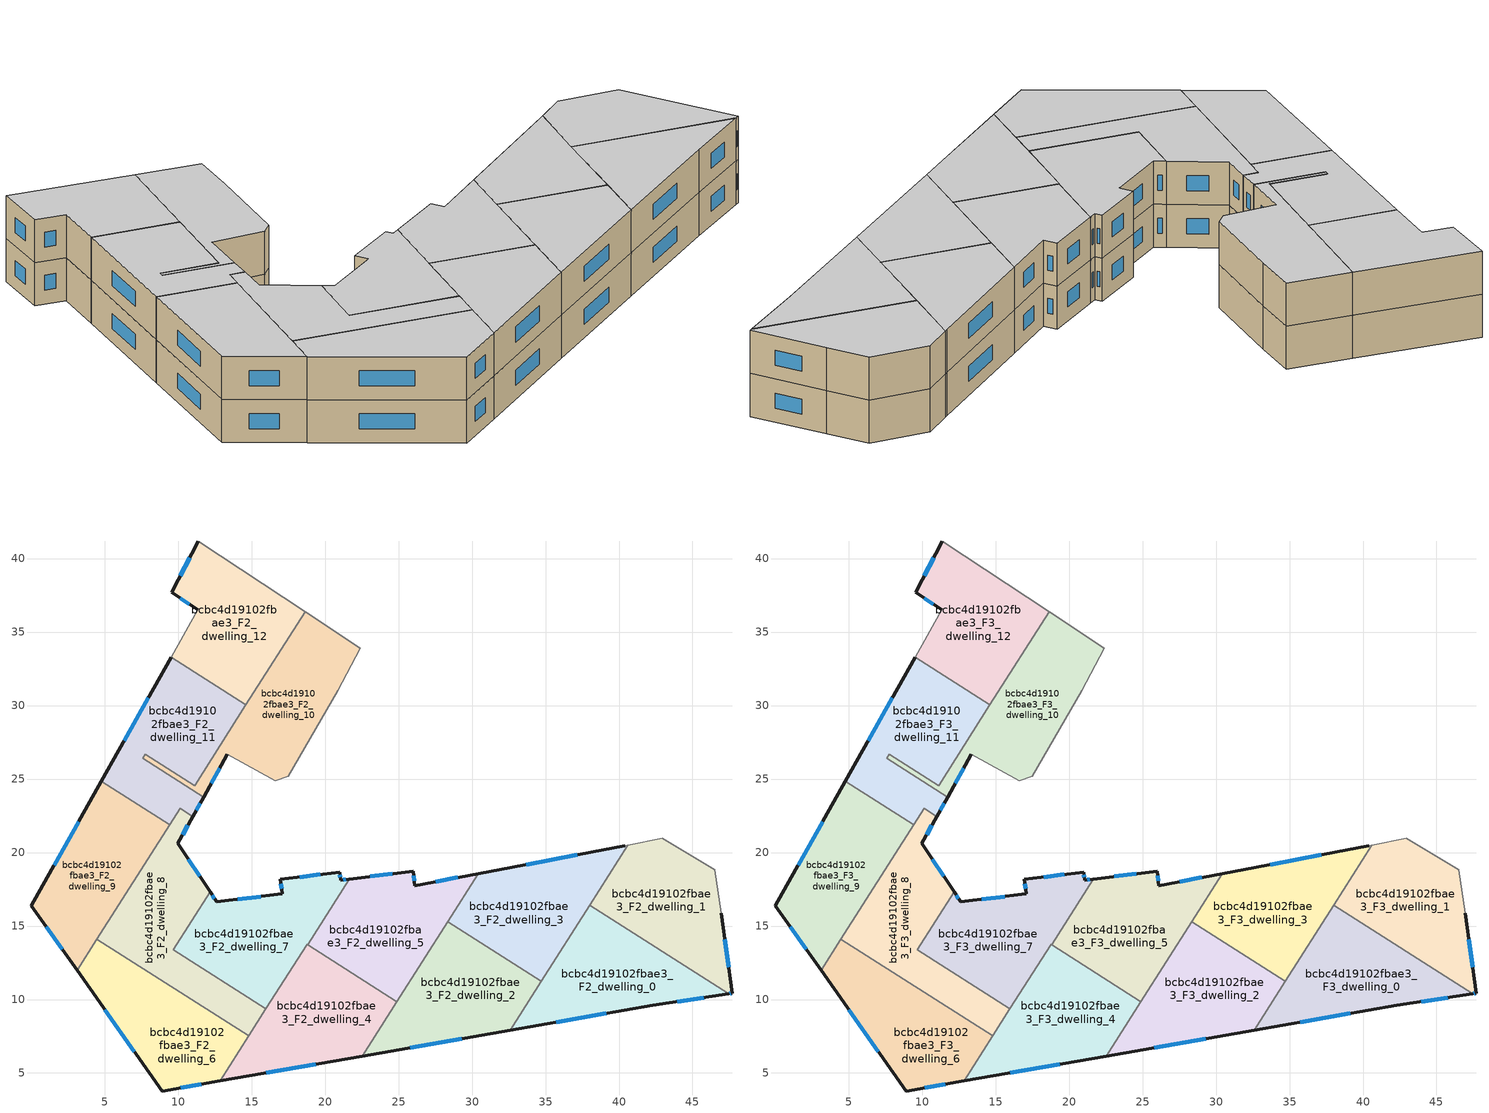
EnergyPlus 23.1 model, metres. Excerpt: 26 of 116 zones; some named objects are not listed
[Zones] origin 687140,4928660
bcbc4d19102fbae3_F2_dwelling_0
 floor to bcbc4d19102fbae3_F1_dwelling_0 (EU_floor_Construction): 47.45,10.39 42.3,9.61 32.59,7.91 38,16.41 z6
 wall outside (EU_wall_Construction): 32.59,7.91 42.3,9.61 47.45,10.39 z6:9
 wall to bcbc4d19102fbae3_F2_dwelling_1 (EU_wall_Construction): 47.45,10.39 38,16.41 z6:9
 wall to bcbc4d19102fbae3_F2_dwelling_3 (EU_wall_Construction): 38,16.41 34.72,11.26 z6:9
 wall to bcbc4d19102fbae3_F2_dwelling_2 (EU_wall_Construction): 34.72,11.26 32.59,7.91 z6:9
 window (EU_Window_Construction): 43.98,9.86 45.78,10.13 / 35.75,8.46 39.14,9.05 z6.98:8.02
bcbc4d19102fbae3_F2_dwelling_1
 floor to bcbc4d19102fbae3_F1_dwelling_1 (EU_floor_Construction): 46.51,18.82 46.95,15.85 47.69,10.42 47.45,10.39 38,16.41 40.6,20.5 42.95,20.98 z6
 wall outside (EU_wall_Construction): 47.45,10.39 47.69,10.42 46.95,15.85 z6:9
 wall adiabatic (EU_wall_Construction): 46.95,15.85 46.51,18.82 42.95,20.98 40.6,20.5 z6:9
 wall to bcbc4d19102fbae3_F2_dwelling_3 (EU_wall_Construction): 40.6,20.5 38,16.41 z6:9
 window (EU_Window_Construction): 47.45,12.19 47.19,14.09 / 47.53,10.4 47.61,10.41 z6.98:8.02
bcbc4d19102fbae3_F2_dwelling_10
 floor to bcbc4d19102fbae3_F1_dwelling_10 (EU_floor_Construction): 22.4,33.89 20.85,31.01 17.48,25.2 16.6,24.88 13.36,26.7 11.73,23.77 7.6,26.4 7.77,26.67 11.12,24.54 18.65,36.38 z6
 wall outside (EU_wall_Construction): 11.73,23.77 13.36,26.7 z6:9
 wall adiabatic (EU_wall_Construction): 13.36,26.7 16.6,24.88 17.48,25.2 20.85,31.01 22.4,33.89 18.65,36.38 z6:9
 wall to bcbc4d19102fbae3_F2_dwelling_11 (EU_wall_Construction): 14.62,30.04 11.12,24.54 7.77,26.67 7.6,26.4 11.73,23.77 z6:9
 wall to bcbc4d19102fbae3_F2_dwelling_12 (EU_wall_Construction): 18.65,36.38 14.62,30.04 z6:9
 window (EU_Window_Construction): 12.26,24.72 12.83,25.74 z6.98:8.02
bcbc4d19102fbae3_F2_dwelling_11
 floor to bcbc4d19102fbae3_F1_dwelling_11 (EU_floor_Construction): 14.62,30.04 11.12,24.54 7.77,26.67 7.6,26.4 11.73,23.77 11,22.45 10.14,23 9.43,21.89 4.79,24.85 9.53,33.28 z6
 wall outside (EU_wall_Construction): 11,22.45 11.73,23.77 / 9.53,33.28 4.79,24.85 z6:9
 wall to bcbc4d19102fbae3_F2_dwelling_8 (EU_wall_Construction): 9.43,21.89 10.14,23 11,22.45 z6:9
 wall to bcbc4d19102fbae3_F2_dwelling_9 (EU_wall_Construction): 4.79,24.85 9.43,21.89 z6:9
 wall to bcbc4d19102fbae3_F2_dwelling_12 (EU_wall_Construction): 14.62,30.04 9.53,33.28 z6:9
 window (EU_Window_Construction): 11.24,22.88 11.49,23.34 / 7.99,30.54 6.33,27.59 z6.98:8.02
bcbc4d19102fbae3_F2_dwelling_12
 floor to bcbc4d19102fbae3_F1_dwelling_12 (EU_floor_Construction): 18.65,36.38 14.62,30.04 9.53,33.28 11.34,36.5 9.56,37.7 11.37,41.19 z6
 wall outside (EU_wall_Construction): 11.37,41.19 9.56,37.7 11.34,36.5 z6:9
 wall adiabatic (EU_wall_Construction): 11.34,36.5 9.53,33.28 / 18.65,36.38 11.37,41.19 z6:9
 window (EU_Window_Construction): 10.14,37.31 10.77,36.89 / 10.79,40.06 10.15,38.83 z6.98:8.02
bcbc4d19102fbae3_F2_dwelling_2
 floor to bcbc4d19102fbae3_F1_dwelling_2 (EU_floor_Construction): 34.72,11.26 32.59,7.91 22.53,6.15 28.36,15.31 z6
 wall outside (EU_wall_Construction): 22.53,6.15 32.59,7.91 z6:9
 wall to bcbc4d19102fbae3_F2_dwelling_3 (EU_wall_Construction): 34.72,11.26 28.36,15.31 z6:9
 wall to bcbc4d19102fbae3_F2_dwelling_5 (EU_wall_Construction): 28.36,15.31 24.89,9.86 z6:9
 wall to bcbc4d19102fbae3_F2_dwelling_4 (EU_wall_Construction): 24.89,9.86 22.53,6.15 z6:9
 window (EU_Window_Construction): 25.8,6.72 29.32,7.34 z6.98:8.02
bcbc4d19102fbae3_F2_dwelling_3
 floor to bcbc4d19102fbae3_F1_dwelling_3 (EU_floor_Construction): 40.6,20.5 34.72,11.26 28.36,15.31 30.44,18.57 40.39,20.45 z6
 wall outside (EU_wall_Construction): 40.39,20.45 30.44,18.57 z6:9
 wall adiabatic (EU_wall_Construction): 40.6,20.5 40.39,20.45 z6:9
 wall to bcbc4d19102fbae3_F2_dwelling_5 (EU_wall_Construction): 30.44,18.57 28.36,15.31 z6:9
 window (EU_Window_Construction): 37.16,19.84 33.67,19.18 z6.98:8.02
bcbc4d19102fbae3_F2_dwelling_4
 floor to bcbc4d19102fbae3_F1_dwelling_4 (EU_floor_Construction): 24.89,9.86 22.53,6.15 12.86,4.46 18.78,13.75 z6
 wall outside (EU_wall_Construction): 12.86,4.46 22.53,6.15 z6:9
 wall to bcbc4d19102fbae3_F2_dwelling_7 (EU_wall_Construction): 18.82,13.73 18.78,13.75 15.98,9.36 z6:9
 wall to bcbc4d19102fbae3_F2_dwelling_5 (EU_wall_Construction): 24.89,9.86 18.82,13.73 z6:9
 wall to bcbc4d19102fbae3_F2_dwelling_6 (EU_wall_Construction): 14.81,7.53 12.86,4.46 z6:9
 wall to bcbc4d19102fbae3_F2_dwelling_8 (EU_wall_Construction): 15.98,9.36 14.81,7.53 z6:9
 window (EU_Window_Construction): 16,5.01 19.39,5.6 z6.98:8.02
bcbc4d19102fbae3_F2_dwelling_5
 floor to bcbc4d19102fbae3_F1_dwelling_5 (EU_floor_Construction): 30.44,18.57 24.89,9.86 18.82,13.73 21.66,18.2 25.99,18.72 26.11,17.75 z6
 wall outside (EU_wall_Construction): 30.44,18.57 26.11,17.75 25.99,18.72 21.66,18.2 z6:9
 wall to bcbc4d19102fbae3_F2_dwelling_7 (EU_wall_Construction): 21.66,18.2 18.82,13.73 z6:9
 window (EU_Window_Construction): 26.07,18.07 26.03,18.41 / 29.03,18.31 27.52,18.02 / 24.58,18.55 23.07,18.37 z6.98:8.02
bcbc4d19102fbae3_F2_dwelling_6
 floor to bcbc4d19102fbae3_F1_dwelling_6 (EU_floor_Construction): 14.81,7.53 12.86,4.46 8.91,3.78 3.13,11.99 4.48,14.11 z6
 wall outside (EU_wall_Construction): 3.13,11.99 8.91,3.78 12.86,4.46 z6:9
 wall to bcbc4d19102fbae3_F2_dwelling_8 (EU_wall_Construction): 14.81,7.53 4.48,14.11 z6:9
 wall to bcbc4d19102fbae3_F2_dwelling_9 (EU_wall_Construction): 4.48,14.11 3.13,11.99 z6:9
 window (EU_Window_Construction): 5.01,9.32 7.03,6.45 / 10.2,4 11.58,4.24 z6.98:8.02
bcbc4d19102fbae3_F2_dwelling_7
 floor to bcbc4d19102fbae3_F1_dwelling_7 (EU_floor_Construction): 21.66,18.2 18.82,13.73 18.78,13.75 15.98,9.36 9.67,13.38 12.17,17.33 12.62,16.64 17.05,17.18 17.08,17.18 17.08,17.22 16.96,18.17 20.99,18.67 21.06,18.12 21.6,18.19 z6
 wall outside (EU_wall_Construction): 21.66,18.2 21.6,18.19 21.06,18.12 20.99,18.67 16.96,18.17 17.08,17.22 17.08,17.18 17.05,17.18 12.62,16.64 12.17,17.33 z6:9
 wall to bcbc4d19102fbae3_F2_dwelling_8 (EU_wall_Construction): 12.17,17.33 9.67,13.38 15.98,9.36 z6:9
 window (EU_Window_Construction): 12.48,16.87 12.32,17.1 / 15.61,17.01 14.06,16.82 / 17,17.87 17.04,17.53 / 19.68,18.51 18.27,18.33 / 21.04,18.3 21.02,18.49 / 21.42,18.17 21.24,18.15 z6.98:8.02
bcbc4d19102fbae3_F2_dwelling_8
 floor to bcbc4d19102fbae3_F1_dwelling_8 (EU_floor_Construction): 11,22.45 9.98,20.63 12.17,17.33 9.67,13.38 15.98,9.36 14.81,7.53 4.48,14.11 10.14,23 z6
 wall outside (EU_wall_Construction): 12.17,17.33 9.98,20.63 11,22.45 z6:9
 wall to bcbc4d19102fbae3_F2_dwelling_9 (EU_wall_Construction): 9.43,21.89 4.48,14.11 z6:9
 window (EU_Window_Construction): 10.31,21.23 10.67,21.86 / 11.46,18.4 10.7,19.56 z6.98:8.02
bcbc4d19102fbae3_F2_dwelling_9
 floor to bcbc4d19102fbae3_F1_dwelling_9 (EU_floor_Construction): 9.43,21.89 3.13,11.99 0.02,16.39 4.79,24.85 z6
 wall outside (EU_wall_Construction): 4.79,24.85 0.02,16.39 3.13,11.99 z6:9
 window (EU_Window_Construction): 3.24,22.1 1.57,19.15 / 1.03,14.96 2.12,13.42 z6.98:8.02
bcbc4d19102fbae3_F3_dwelling_0
 floor to bcbc4d19102fbae3_F2_dwelling_0 (EU_floor_Construction): 47.45,10.39 42.3,9.61 32.59,7.91 38,16.41 z9
 wall outside (EU_wall_Construction): 32.59,7.91 42.3,9.61 47.45,10.39 z9:12
 wall to bcbc4d19102fbae3_F3_dwelling_1 (EU_wall_Construction): 47.45,10.39 38,16.41 z9:12
 wall to bcbc4d19102fbae3_F3_dwelling_3 (EU_wall_Construction): 38,16.41 34.72,11.26 z9:12
 wall to bcbc4d19102fbae3_F3_dwelling_2 (EU_wall_Construction): 34.72,11.26 32.59,7.91 z9:12
 window (EU_Window_Construction): 43.98,9.86 45.78,10.13 / 35.75,8.46 39.14,9.05 z9.98:11.02
 ceiling to bcbc4d19102fbae3_F4_dwelling_0 (EU_floor_Construction): 47.45,10.39 38,16.41 32.59,7.91 42.3,9.61 z12
bcbc4d19102fbae3_F3_dwelling_1
 floor to bcbc4d19102fbae3_F2_dwelling_1 (EU_floor_Construction): 46.51,18.82 46.95,15.85 47.69,10.42 47.45,10.39 38,16.41 40.6,20.5 42.95,20.98 z9
 wall outside (EU_wall_Construction): 47.45,10.39 47.69,10.42 46.95,15.85 z9:12
 wall adiabatic (EU_wall_Construction): 46.95,15.85 46.51,18.82 42.95,20.98 40.6,20.5 z9:12
 wall to bcbc4d19102fbae3_F3_dwelling_3 (EU_wall_Construction): 40.6,20.5 38,16.41 z9:12
 window (EU_Window_Construction): 47.45,12.19 47.19,14.09 / 47.53,10.4 47.61,10.41 z9.98:11.02
 ceiling to bcbc4d19102fbae3_F4_dwelling_1 (EU_floor_Construction): 47.69,10.42 46.95,15.85 46.51,18.82 42.95,20.98 40.6,20.5 38,16.41 47.45,10.39 z12
bcbc4d19102fbae3_F3_dwelling_10
 floor to bcbc4d19102fbae3_F2_dwelling_10 (EU_floor_Construction): 22.4,33.89 20.85,31.01 17.48,25.2 16.6,24.88 13.36,26.7 11.73,23.77 7.6,26.4 7.77,26.67 11.12,24.54 18.65,36.38 z9
 wall outside (EU_wall_Construction): 11.73,23.77 13.36,26.7 z9:12
 wall adiabatic (EU_wall_Construction): 13.36,26.7 16.6,24.88 17.48,25.2 20.85,31.01 22.4,33.89 18.65,36.38 z9:12
 wall to bcbc4d19102fbae3_F3_dwelling_11 (EU_wall_Construction): 14.62,30.04 11.12,24.54 7.77,26.67 7.6,26.4 11.73,23.77 z9:12
 wall to bcbc4d19102fbae3_F3_dwelling_12 (EU_wall_Construction): 18.65,36.38 14.62,30.04 z9:12
 window (EU_Window_Construction): 12.26,24.72 12.83,25.74 z9.98:11.02
 ceiling to bcbc4d19102fbae3_F4_dwelling_10 (EU_floor_Construction): 17.48,25.2 20.85,31.01 22.4,33.89 18.65,36.38 11.12,24.54 7.77,26.67 7.6,26.4 11.73,23.77 13.36,26.7 16.6,24.88 z12
bcbc4d19102fbae3_F3_dwelling_11
 floor to bcbc4d19102fbae3_F2_dwelling_11 (EU_floor_Construction): 14.62,30.04 11.12,24.54 7.77,26.67 7.6,26.4 11.73,23.77 11,22.45 10.14,23 9.43,21.89 4.79,24.85 9.53,33.28 z9
 wall outside (EU_wall_Construction): 11,22.45 11.73,23.77 / 9.53,33.28 4.79,24.85 z9:12
 wall to bcbc4d19102fbae3_F3_dwelling_8 (EU_wall_Construction): 9.43,21.89 10.14,23 11,22.45 z9:12
 wall to bcbc4d19102fbae3_F3_dwelling_9 (EU_wall_Construction): 4.79,24.85 9.43,21.89 z9:12
 wall to bcbc4d19102fbae3_F3_dwelling_12 (EU_wall_Construction): 14.62,30.04 9.53,33.28 z9:12
 window (EU_Window_Construction): 11.24,22.88 11.49,23.34 / 7.99,30.54 6.33,27.59 z9.98:11.02
 ceiling to bcbc4d19102fbae3_F4_dwelling_11 (EU_floor_Construction): 11.73,23.77 7.6,26.4 7.77,26.67 11.12,24.54 14.62,30.04 9.53,33.28 4.79,24.85 9.43,21.89 10.14,23 11,22.45 z12
bcbc4d19102fbae3_F3_dwelling_12
 floor to bcbc4d19102fbae3_F2_dwelling_12 (EU_floor_Construction): 18.65,36.38 14.62,30.04 9.53,33.28 11.34,36.5 9.56,37.7 11.37,41.19 z9
 wall outside (EU_wall_Construction): 11.37,41.19 9.56,37.7 11.34,36.5 z9:12
 wall adiabatic (EU_wall_Construction): 11.34,36.5 9.53,33.28 / 18.65,36.38 11.37,41.19 z9:12
 window (EU_Window_Construction): 10.14,37.31 10.77,36.89 / 10.79,40.06 10.15,38.83 z9.98:11.02
 ceiling to bcbc4d19102fbae3_F4_dwelling_12 (EU_floor_Construction): 14.62,30.04 18.65,36.38 11.37,41.19 9.56,37.7 11.34,36.5 9.53,33.28 z12
bcbc4d19102fbae3_F3_dwelling_2
 floor to bcbc4d19102fbae3_F2_dwelling_2 (EU_floor_Construction): 34.72,11.26 32.59,7.91 22.53,6.15 28.36,15.31 z9
 wall outside (EU_wall_Construction): 22.53,6.15 32.59,7.91 z9:12
 wall to bcbc4d19102fbae3_F3_dwelling_3 (EU_wall_Construction): 34.72,11.26 28.36,15.31 z9:12
 wall to bcbc4d19102fbae3_F3_dwelling_5 (EU_wall_Construction): 28.36,15.31 24.89,9.86 z9:12
 wall to bcbc4d19102fbae3_F3_dwelling_4 (EU_wall_Construction): 24.89,9.86 22.53,6.15 z9:12
 window (EU_Window_Construction): 25.8,6.72 29.32,7.34 z9.98:11.02
 ceiling to bcbc4d19102fbae3_F4_dwelling_2 (EU_floor_Construction): 32.59,7.91 34.72,11.26 28.36,15.31 22.53,6.15 z12
bcbc4d19102fbae3_F3_dwelling_3
 floor to bcbc4d19102fbae3_F2_dwelling_3 (EU_floor_Construction): 40.6,20.5 34.72,11.26 28.36,15.31 30.44,18.57 40.39,20.45 z9
 wall outside (EU_wall_Construction): 40.39,20.45 30.44,18.57 z9:12
 wall adiabatic (EU_wall_Construction): 40.6,20.5 40.39,20.45 z9:12
 wall to bcbc4d19102fbae3_F3_dwelling_5 (EU_wall_Construction): 30.44,18.57 28.36,15.31 z9:12
 window (EU_Window_Construction): 37.16,19.84 33.67,19.18 z9.98:11.02
 ceiling to bcbc4d19102fbae3_F4_dwelling_3 (EU_floor_Construction): 34.72,11.26 40.6,20.5 40.39,20.45 30.44,18.57 28.36,15.31 z12
bcbc4d19102fbae3_F3_dwelling_4
 floor to bcbc4d19102fbae3_F2_dwelling_4 (EU_floor_Construction): 24.89,9.86 22.53,6.15 12.86,4.46 18.78,13.75 z9
 wall outside (EU_wall_Construction): 12.86,4.46 22.53,6.15 z9:12
 wall to bcbc4d19102fbae3_F3_dwelling_7 (EU_wall_Construction): 18.82,13.73 18.78,13.75 15.98,9.36 z9:12
 wall to bcbc4d19102fbae3_F3_dwelling_5 (EU_wall_Construction): 24.89,9.86 18.82,13.73 z9:12
 wall to bcbc4d19102fbae3_F3_dwelling_6 (EU_wall_Construction): 14.81,7.53 12.86,4.46 z9:12
 wall to bcbc4d19102fbae3_F3_dwelling_8 (EU_wall_Construction): 15.98,9.36 14.81,7.53 z9:12
 window (EU_Window_Construction): 16,5.01 19.39,5.6 z9.98:11.02
 ceiling to bcbc4d19102fbae3_F4_dwelling_4 (EU_floor_Construction): 22.53,6.15 24.89,9.86 18.78,13.75 12.86,4.46 z12
bcbc4d19102fbae3_F3_dwelling_5
 floor to bcbc4d19102fbae3_F2_dwelling_5 (EU_floor_Construction): 30.44,18.57 24.89,9.86 18.82,13.73 21.66,18.2 25.99,18.72 26.11,17.75 z9
 wall outside (EU_wall_Construction): 30.44,18.57 26.11,17.75 25.99,18.72 21.66,18.2 z9:12
 wall to bcbc4d19102fbae3_F3_dwelling_7 (EU_wall_Construction): 21.66,18.2 18.82,13.73 z9:12
 window (EU_Window_Construction): 26.07,18.07 26.03,18.41 / 29.03,18.31 27.52,18.02 / 24.58,18.55 23.07,18.37 z9.98:11.02
 ceiling to bcbc4d19102fbae3_F4_dwelling_5 (EU_floor_Construction): 24.89,9.86 30.44,18.57 26.11,17.75 25.99,18.72 21.66,18.2 18.82,13.73 z12
bcbc4d19102fbae3_F3_dwelling_6
 floor to bcbc4d19102fbae3_F2_dwelling_6 (EU_floor_Construction): 14.81,7.53 12.86,4.46 8.91,3.78 3.13,11.99 4.48,14.11 z9
 wall outside (EU_wall_Construction): 3.13,11.99 8.91,3.78 12.86,4.46 z9:12
 wall to bcbc4d19102fbae3_F3_dwelling_8 (EU_wall_Construction): 14.81,7.53 4.48,14.11 z9:12
 wall to bcbc4d19102fbae3_F3_dwelling_9 (EU_wall_Construction): 4.48,14.11 3.13,11.99 z9:12
 window (EU_Window_Construction): 5.01,9.32 7.03,6.45 / 10.2,4 11.58,4.24 z9.98:11.02
 ceiling to bcbc4d19102fbae3_F4_dwelling_6 (EU_floor_Construction): 12.86,4.46 14.81,7.53 4.48,14.11 3.13,11.99 8.91,3.78 z12
bcbc4d19102fbae3_F3_dwelling_7
 floor to bcbc4d19102fbae3_F2_dwelling_7 (EU_floor_Construction): 21.66,18.2 18.82,13.73 18.78,13.75 15.98,9.36 9.67,13.38 12.17,17.33 12.62,16.64 17.05,17.18 17.08,17.18 17.08,17.22 16.96,18.17 20.99,18.67 21.06,18.12 21.6,18.19 z9
 wall outside (EU_wall_Construction): 21.66,18.2 21.6,18.19 21.06,18.12 20.99,18.67 16.96,18.17 17.08,17.22 17.08,17.18 17.05,17.18 12.62,16.64 12.17,17.33 z9:12
 wall to bcbc4d19102fbae3_F3_dwelling_8 (EU_wall_Construction): 12.17,17.33 9.67,13.38 15.98,9.36 z9:12
 window (EU_Window_Construction): 12.48,16.87 12.32,17.1 / 15.61,17.01 14.06,16.82 / 17,17.87 17.04,17.53 / 19.68,18.51 18.27,18.33 / 21.04,18.3 21.02,18.49 / 21.42,18.17 21.24,18.15 z9.98:11.02
 ceiling to bcbc4d19102fbae3_F4_dwelling_7 (EU_floor_Construction): 18.82,13.73 21.66,18.2 21.6,18.19 21.06,18.12 20.99,18.67 16.96,18.17 17.08,17.22 17.08,17.18 17.05,17.18 12.62,16.64 12.17,17.33 9.67,13.38 15.98,9.36 18.78,13.75 z12
bcbc4d19102fbae3_F3_dwelling_8
 floor to bcbc4d19102fbae3_F2_dwelling_8 (EU_floor_Construction): 11,22.45 9.98,20.63 12.17,17.33 9.67,13.38 15.98,9.36 14.81,7.53 4.48,14.11 10.14,23 z9
 wall outside (EU_wall_Construction): 12.17,17.33 9.98,20.63 11,22.45 z9:12
 wall to bcbc4d19102fbae3_F3_dwelling_9 (EU_wall_Construction): 9.43,21.89 4.48,14.11 z9:12
 window (EU_Window_Construction): 10.31,21.23 10.67,21.86 / 11.46,18.4 10.7,19.56 z9.98:11.02
 ceiling to bcbc4d19102fbae3_F4_dwelling_8 (EU_floor_Construction): 14.81,7.53 15.98,9.36 9.67,13.38 12.17,17.33 9.98,20.63 11,22.45 10.14,23 4.48,14.11 z12
bcbc4d19102fbae3_F3_dwelling_9
 floor to bcbc4d19102fbae3_F2_dwelling_9 (EU_floor_Construction): 9.43,21.89 3.13,11.99 0.02,16.39 4.79,24.85 z9
 wall outside (EU_wall_Construction): 4.79,24.85 0.02,16.39 3.13,11.99 z9:12
 window (EU_Window_Construction): 3.24,22.1 1.57,19.15 / 1.03,14.96 2.12,13.42 z9.98:11.02
 ceiling to bcbc4d19102fbae3_F4_dwelling_9 (EU_floor_Construction): 3.13,11.99 9.43,21.89 4.79,24.85 0.02,16.39 z12
[Building]
EU S2 Campaign: North Axis=0; Terrain=City; Solar Distribution=FullExterior
[Site:Location]
Bologna: Latitude=44.5; Longitude=11.25; Time Zone=1; Elevation=37
[SizingPeriod:WeatherFileDays]
AnnualSizingPeriod: Begin Month=1; Begin Day of Month=1; End Month=12; End Day of Month=31; Day of Week for Start Day=Monday; Use Weather File Daylight Saving Period=No; Use Weather File Rain and Snow Indicators=No
[MATERIAL]
EU_InternalMass_Material: Roughness=MediumRough; Thickness=0.1; Conductivity=1; Density=1800; Specific Heat=900; Thermal Absorptance=0.9; Solar Absorptance=0.7; Visible Absorptance=0.7
[MATERIAL:NOMASS] Roughness=MediumRough; Thermal Absorptance=0.9; Solar Absorptance=0.7; Visible Absorptance=0.7
Name | Thermal Resistance
EU_wall_NoMass | 0.905828
EU_floor_NoMass | 0.67114
[WINDOWMATERIAL:SIMPLEGLAZINGSYSTEM]
EU_Window_SimpleGlazing: UFactor=4.52486; Solar Heat Gain Coefficient=0.85; Visible Transmittance=0.85
[CONSTRUCTION]
EU_wall_Construction: EU_wall_NoMass
EU_floor_Construction: EU_floor_NoMass
EU_Window_Construction: EU_Window_SimpleGlazing
EU_InternalMass_Construction: EU_InternalMass_Material
[ZONE] Type=1; Multiplier=1; Ceiling Height=autocalculate; Floor Area=autocalculate; Part of Total Floor Area=Yes
Name | Volume
bcbc4d19102fbae3_F2_dwelling_0; bcbc4d19102fbae3_F3_dwelling_0; bcbc4d19102fbae3_F2_dwelling_12; bcbc4d19102fbae3_F3_dwelling_12 | 167.64
bcbc4d19102fbae3_F2_dwelling_1; bcbc4d19102fbae3_F3_dwelling_1 | 167.637
bcbc4d19102fbae3_F2_dwelling_10; bcbc4d19102fbae3_F3_dwelling_10 | 168.234
bcbc4d19102fbae3_F2_dwelling_11; bcbc4d19102fbae3_F3_dwelling_11 | 167.92
bcbc4d19102fbae3_F2_dwelling_2; bcbc4d19102fbae3_F3_dwelling_2 | 167.627
bcbc4d19102fbae3_F2_dwelling_3; bcbc4d19102fbae3_F3_dwelling_3 | 167.615
bcbc4d19102fbae3_F2_dwelling_4; bcbc4d19102fbae3_F3_dwelling_4 | 167.6
bcbc4d19102fbae3_F2_dwelling_5; bcbc4d19102fbae3_F3_dwelling_5 | 166.841
bcbc4d19102fbae3_F2_dwelling_6; bcbc4d19102fbae3_F3_dwelling_6 | 167.644
bcbc4d19102fbae3_F2_dwelling_7; bcbc4d19102fbae3_F3_dwelling_7 | 167.226
bcbc4d19102fbae3_F2_dwelling_8; bcbc4d19102fbae3_F3_dwelling_8 | 167.625
bcbc4d19102fbae3_F2_dwelling_9; bcbc4d19102fbae3_F3_dwelling_9 | 167.924
[INTERNALMASS] Construction=EU_InternalMass_Construction
Name | Zone or ZoneList | Surface Area
bcbc4d19102fbae3_F2_dwelling_0_EU_InternalMass | bcbc4d19102fbae3_F2_dwelling_0 | 55.8769
bcbc4d19102fbae3_F2_dwelling_1_EU_InternalMass | bcbc4d19102fbae3_F2_dwelling_1 | 55.8792
bcbc4d19102fbae3_F2_dwelling_2_EU_InternalMass | bcbc4d19102fbae3_F2_dwelling_2 | 55.8777
bcbc4d19102fbae3_F2_dwelling_3_EU_InternalMass | bcbc4d19102fbae3_F2_dwelling_3 | 55.8743
bcbc4d19102fbae3_F2_dwelling_4_EU_InternalMass | bcbc4d19102fbae3_F2_dwelling_4 | 55.8696
bcbc4d19102fbae3_F2_dwelling_5_EU_InternalMass | bcbc4d19102fbae3_F2_dwelling_5 | 55.616
bcbc4d19102fbae3_F2_dwelling_6_EU_InternalMass | bcbc4d19102fbae3_F2_dwelling_6 | 55.8802
bcbc4d19102fbae3_F2_dwelling_7_EU_InternalMass | bcbc4d19102fbae3_F2_dwelling_7 | 55.7405
bcbc4d19102fbae3_F2_dwelling_8_EU_InternalMass | bcbc4d19102fbae3_F2_dwelling_8 | 55.8759
bcbc4d19102fbae3_F2_dwelling_9_EU_InternalMass | bcbc4d19102fbae3_F2_dwelling_9 | 55.9736
bcbc4d19102fbae3_F2_dwelling_10_EU_InternalMass | bcbc4d19102fbae3_F2_dwelling_10 | 56.0781
bcbc4d19102fbae3_F2_dwelling_11_EU_InternalMass | bcbc4d19102fbae3_F2_dwelling_11 | 55.9729
bcbc4d19102fbae3_F2_dwelling_12_EU_InternalMass | bcbc4d19102fbae3_F2_dwelling_12 | 55.8787
bcbc4d19102fbae3_F3_dwelling_0_EU_InternalMass | bcbc4d19102fbae3_F3_dwelling_0 | 55.8769
bcbc4d19102fbae3_F3_dwelling_1_EU_InternalMass | bcbc4d19102fbae3_F3_dwelling_1 | 55.8792
bcbc4d19102fbae3_F3_dwelling_2_EU_InternalMass | bcbc4d19102fbae3_F3_dwelling_2 | 55.8777
bcbc4d19102fbae3_F3_dwelling_3_EU_InternalMass | bcbc4d19102fbae3_F3_dwelling_3 | 55.8743
bcbc4d19102fbae3_F3_dwelling_4_EU_InternalMass | bcbc4d19102fbae3_F3_dwelling_4 | 55.8696
bcbc4d19102fbae3_F3_dwelling_5_EU_InternalMass | bcbc4d19102fbae3_F3_dwelling_5 | 55.616
bcbc4d19102fbae3_F3_dwelling_6_EU_InternalMass | bcbc4d19102fbae3_F3_dwelling_6 | 55.8802
bcbc4d19102fbae3_F3_dwelling_7_EU_InternalMass | bcbc4d19102fbae3_F3_dwelling_7 | 55.7405
bcbc4d19102fbae3_F3_dwelling_8_EU_InternalMass | bcbc4d19102fbae3_F3_dwelling_8 | 55.8759
bcbc4d19102fbae3_F3_dwelling_9_EU_InternalMass | bcbc4d19102fbae3_F3_dwelling_9 | 55.9736
bcbc4d19102fbae3_F3_dwelling_10_EU_InternalMass | bcbc4d19102fbae3_F3_dwelling_10 | 56.0781
bcbc4d19102fbae3_F3_dwelling_11_EU_InternalMass | bcbc4d19102fbae3_F3_dwelling_11 | 55.9729
bcbc4d19102fbae3_F3_dwelling_12_EU_InternalMass | bcbc4d19102fbae3_F3_dwelling_12 | 55.8787
[OTHEREQUIPMENT] Fuel Type=Electricity; Design Level Calculation Method=Watts/Area; Power per Zone Floor Area=1; Fraction Latent=0; Fraction Radiant=0; Fraction Lost=0; Carbon Dioxide Generation Rate=0; EndUse Subcategory=EU_Step8_InternalGains
Name | Zone or ZoneList or Space or SpaceList | Schedule
EU_Step8_InternalGain_bcbc4d19102fbae3_F2_dwelling_0_f000 | bcbc4d19102fbae3_F2_dwelling_0 | EU_Step8_GainSchedule_bcbc4d19102fbae3_F2_dwelling_0_f000
EU_Step8_InternalGain_bcbc4d19102fbae3_F2_dwelling_1_f000 | bcbc4d19102fbae3_F2_dwelling_1 | EU_Step8_GainSchedule_bcbc4d19102fbae3_F2_dwelling_1_f000
EU_Step8_InternalGain_bcbc4d19102fbae3_F2_dwelling_2_f000 | bcbc4d19102fbae3_F2_dwelling_2 | EU_Step8_GainSchedule_bcbc4d19102fbae3_F2_dwelling_2_f000
EU_Step8_InternalGain_bcbc4d19102fbae3_F2_dwelling_3_f000 | bcbc4d19102fbae3_F2_dwelling_3 | EU_Step8_GainSchedule_bcbc4d19102fbae3_F2_dwelling_3_f000
EU_Step8_InternalGain_bcbc4d19102fbae3_F2_dwelling_4_f000 | bcbc4d19102fbae3_F2_dwelling_4 | EU_Step8_GainSchedule_bcbc4d19102fbae3_F2_dwelling_4_f000
EU_Step8_InternalGain_bcbc4d19102fbae3_F2_dwelling_5_f000 | bcbc4d19102fbae3_F2_dwelling_5 | EU_Step8_GainSchedule_bcbc4d19102fbae3_F2_dwelling_5_f000
EU_Step8_InternalGain_bcbc4d19102fbae3_F2_dwelling_6_f000 | bcbc4d19102fbae3_F2_dwelling_6 | EU_Step8_GainSchedule_bcbc4d19102fbae3_F2_dwelling_6_f000
EU_Step8_InternalGain_bcbc4d19102fbae3_F2_dwelling_7_f000 | bcbc4d19102fbae3_F2_dwelling_7 | EU_Step8_GainSchedule_bcbc4d19102fbae3_F2_dwelling_7_f000
EU_Step8_InternalGain_bcbc4d19102fbae3_F2_dwelling_8_f000 | bcbc4d19102fbae3_F2_dwelling_8 | EU_Step8_GainSchedule_bcbc4d19102fbae3_F2_dwelling_8_f000
EU_Step8_InternalGain_bcbc4d19102fbae3_F2_dwelling_9_f000 | bcbc4d19102fbae3_F2_dwelling_9 | EU_Step8_GainSchedule_bcbc4d19102fbae3_F2_dwelling_9_f000
EU_Step8_InternalGain_bcbc4d19102fbae3_F2_dwelling_10_f000 | bcbc4d19102fbae3_F2_dwelling_10 | EU_Step8_GainSchedule_bcbc4d19102fbae3_F2_dwelling_10_f000
EU_Step8_InternalGain_bcbc4d19102fbae3_F2_dwelling_11_f000 | bcbc4d19102fbae3_F2_dwelling_11 | EU_Step8_GainSchedule_bcbc4d19102fbae3_F2_dwelling_11_f000
EU_Step8_InternalGain_bcbc4d19102fbae3_F2_dwelling_12_f000 | bcbc4d19102fbae3_F2_dwelling_12 | EU_Step8_GainSchedule_bcbc4d19102fbae3_F2_dwelling_12_f000
EU_Step8_InternalGain_bcbc4d19102fbae3_F3_dwelling_0_f000 | bcbc4d19102fbae3_F3_dwelling_0 | EU_Step8_GainSchedule_bcbc4d19102fbae3_F3_dwelling_0_f000
EU_Step8_InternalGain_bcbc4d19102fbae3_F3_dwelling_1_f000 | bcbc4d19102fbae3_F3_dwelling_1 | EU_Step8_GainSchedule_bcbc4d19102fbae3_F3_dwelling_1_f000
EU_Step8_InternalGain_bcbc4d19102fbae3_F3_dwelling_2_f000 | bcbc4d19102fbae3_F3_dwelling_2 | EU_Step8_GainSchedule_bcbc4d19102fbae3_F3_dwelling_2_f000
EU_Step8_InternalGain_bcbc4d19102fbae3_F3_dwelling_3_f000 | bcbc4d19102fbae3_F3_dwelling_3 | EU_Step8_GainSchedule_bcbc4d19102fbae3_F3_dwelling_3_f000
EU_Step8_InternalGain_bcbc4d19102fbae3_F3_dwelling_4_f000 | bcbc4d19102fbae3_F3_dwelling_4 | EU_Step8_GainSchedule_bcbc4d19102fbae3_F3_dwelling_4_f000
EU_Step8_InternalGain_bcbc4d19102fbae3_F3_dwelling_5_f000 | bcbc4d19102fbae3_F3_dwelling_5 | EU_Step8_GainSchedule_bcbc4d19102fbae3_F3_dwelling_5_f000
EU_Step8_InternalGain_bcbc4d19102fbae3_F3_dwelling_6_f000 | bcbc4d19102fbae3_F3_dwelling_6 | EU_Step8_GainSchedule_bcbc4d19102fbae3_F3_dwelling_6_f000
EU_Step8_InternalGain_bcbc4d19102fbae3_F3_dwelling_7_f000 | bcbc4d19102fbae3_F3_dwelling_7 | EU_Step8_GainSchedule_bcbc4d19102fbae3_F3_dwelling_7_f000
EU_Step8_InternalGain_bcbc4d19102fbae3_F3_dwelling_8_f000 | bcbc4d19102fbae3_F3_dwelling_8 | EU_Step8_GainSchedule_bcbc4d19102fbae3_F3_dwelling_8_f000
EU_Step8_InternalGain_bcbc4d19102fbae3_F3_dwelling_9_f000 | bcbc4d19102fbae3_F3_dwelling_9 | EU_Step8_GainSchedule_bcbc4d19102fbae3_F3_dwelling_9_f000
EU_Step8_InternalGain_bcbc4d19102fbae3_F3_dwelling_10_f000 | bcbc4d19102fbae3_F3_dwelling_10 | EU_Step8_GainSchedule_bcbc4d19102fbae3_F3_dwelling_10_f000
EU_Step8_InternalGain_bcbc4d19102fbae3_F3_dwelling_11_f000 | bcbc4d19102fbae3_F3_dwelling_11 | EU_Step8_GainSchedule_bcbc4d19102fbae3_F3_dwelling_11_f000
EU_Step8_InternalGain_bcbc4d19102fbae3_F3_dwelling_12_f000 | bcbc4d19102fbae3_F3_dwelling_12 | EU_Step8_GainSchedule_bcbc4d19102fbae3_F3_dwelling_12_f000
[ZONEVENTILATION:DESIGNFLOWRATE] Schedule=EU_AlwaysOn; Design Flow Rate Calculation Method=AirChanges/Hour; Air Changes per Hour=0.73129; Ventilation Type=Natural; Fan Pressure Rise=0; Fan Total Efficiency=1; Constant Term Coefficient=1; Temperature Term Coefficient=0; Velocity Term Coefficient=0; Velocity Squared Term Coefficient=0; Minimum Indoor Temperature=-100; Maximum Indoor Temperature=100; Delta Temperature=-100; Minimum Outdoor Temperature=-100; Maximum Outdoor Temperature=100; Maximum Wind Speed=40
Name | Zone or ZoneList or Space or SpaceList
EU_ConstantAir_bcbc4d19102fbae3_F2_dwelling_0 | bcbc4d19102fbae3_F2_dwelling_0
EU_ConstantAir_bcbc4d19102fbae3_F2_dwelling_1 | bcbc4d19102fbae3_F2_dwelling_1
EU_ConstantAir_bcbc4d19102fbae3_F2_dwelling_2 | bcbc4d19102fbae3_F2_dwelling_2
EU_ConstantAir_bcbc4d19102fbae3_F2_dwelling_3 | bcbc4d19102fbae3_F2_dwelling_3
EU_ConstantAir_bcbc4d19102fbae3_F2_dwelling_4 | bcbc4d19102fbae3_F2_dwelling_4
EU_ConstantAir_bcbc4d19102fbae3_F2_dwelling_5 | bcbc4d19102fbae3_F2_dwelling_5
EU_ConstantAir_bcbc4d19102fbae3_F2_dwelling_6 | bcbc4d19102fbae3_F2_dwelling_6
EU_ConstantAir_bcbc4d19102fbae3_F2_dwelling_7 | bcbc4d19102fbae3_F2_dwelling_7
EU_ConstantAir_bcbc4d19102fbae3_F2_dwelling_8 | bcbc4d19102fbae3_F2_dwelling_8
EU_ConstantAir_bcbc4d19102fbae3_F2_dwelling_9 | bcbc4d19102fbae3_F2_dwelling_9
EU_ConstantAir_bcbc4d19102fbae3_F2_dwelling_10 | bcbc4d19102fbae3_F2_dwelling_10
EU_ConstantAir_bcbc4d19102fbae3_F2_dwelling_11 | bcbc4d19102fbae3_F2_dwelling_11
EU_ConstantAir_bcbc4d19102fbae3_F2_dwelling_12 | bcbc4d19102fbae3_F2_dwelling_12
EU_ConstantAir_bcbc4d19102fbae3_F3_dwelling_0 | bcbc4d19102fbae3_F3_dwelling_0
EU_ConstantAir_bcbc4d19102fbae3_F3_dwelling_1 | bcbc4d19102fbae3_F3_dwelling_1
EU_ConstantAir_bcbc4d19102fbae3_F3_dwelling_2 | bcbc4d19102fbae3_F3_dwelling_2
EU_ConstantAir_bcbc4d19102fbae3_F3_dwelling_3 | bcbc4d19102fbae3_F3_dwelling_3
EU_ConstantAir_bcbc4d19102fbae3_F3_dwelling_4 | bcbc4d19102fbae3_F3_dwelling_4
EU_ConstantAir_bcbc4d19102fbae3_F3_dwelling_5 | bcbc4d19102fbae3_F3_dwelling_5
EU_ConstantAir_bcbc4d19102fbae3_F3_dwelling_6 | bcbc4d19102fbae3_F3_dwelling_6
EU_ConstantAir_bcbc4d19102fbae3_F3_dwelling_7 | bcbc4d19102fbae3_F3_dwelling_7
EU_ConstantAir_bcbc4d19102fbae3_F3_dwelling_8 | bcbc4d19102fbae3_F3_dwelling_8
EU_ConstantAir_bcbc4d19102fbae3_F3_dwelling_9 | bcbc4d19102fbae3_F3_dwelling_9
EU_ConstantAir_bcbc4d19102fbae3_F3_dwelling_10 | bcbc4d19102fbae3_F3_dwelling_10
EU_ConstantAir_bcbc4d19102fbae3_F3_dwelling_11 | bcbc4d19102fbae3_F3_dwelling_11
EU_ConstantAir_bcbc4d19102fbae3_F3_dwelling_12 | bcbc4d19102fbae3_F3_dwelling_12
[HVACTEMPLATE:ZONE:IDEALLOADSAIRSYSTEM] System Availability Schedule=EU_AlwaysOn; Maximum Heating Supply Air Temperature=50; Minimum Cooling Supply Air Temperature=13; Maximum Heating Supply Air Humidity Ratio=0.0156; Minimum Cooling Supply Air Humidity Ratio=0.0077; Heating Limit=NoLimit; Cooling Limit=NoLimit; Heating Availability Schedule=EU_AlwaysOn; Cooling Availability Schedule=EU_CoolingOff; Dehumidification Control Type=ConstantSensibleHeatRatio; Cooling Sensible Heat Ratio=0.7; Dehumidification Setpoint=60; Humidification Control Type=None; Humidification Setpoint=30; Outdoor Air Method=None; Outdoor Air Flow Rate per Person=0.00944; Outdoor Air Flow Rate per Zone Floor Area=0; Outdoor Air Flow Rate per Zone=0; Demand Controlled Ventilation Type=None; Outdoor Air Economizer Type=NoEconomizer; Heat Recovery Type=None; Sensible Heat Recovery Effectiveness=0.7; Latent Heat Recovery Effectiveness=0.65
Name | Template Thermostat
bcbc4d19102fbae3_F2_dwelling_0 | EU_HeatOnly_bcbc4d19102fbae3_F2_dwelling_0
bcbc4d19102fbae3_F2_dwelling_1 | EU_HeatOnly_bcbc4d19102fbae3_F2_dwelling_1
bcbc4d19102fbae3_F2_dwelling_2 | EU_HeatOnly_bcbc4d19102fbae3_F2_dwelling_2
bcbc4d19102fbae3_F2_dwelling_3 | EU_HeatOnly_bcbc4d19102fbae3_F2_dwelling_3
bcbc4d19102fbae3_F2_dwelling_4 | EU_HeatOnly_bcbc4d19102fbae3_F2_dwelling_4
bcbc4d19102fbae3_F2_dwelling_5 | EU_HeatOnly_bcbc4d19102fbae3_F2_dwelling_5
bcbc4d19102fbae3_F2_dwelling_6 | EU_HeatOnly_bcbc4d19102fbae3_F2_dwelling_6
bcbc4d19102fbae3_F2_dwelling_7 | EU_HeatOnly_bcbc4d19102fbae3_F2_dwelling_7
bcbc4d19102fbae3_F2_dwelling_8 | EU_HeatOnly_bcbc4d19102fbae3_F2_dwelling_8
bcbc4d19102fbae3_F2_dwelling_9 | EU_HeatOnly_bcbc4d19102fbae3_F2_dwelling_9
bcbc4d19102fbae3_F2_dwelling_10 | EU_HeatOnly_bcbc4d19102fbae3_F2_dwelling_10
bcbc4d19102fbae3_F2_dwelling_11 | EU_HeatOnly_bcbc4d19102fbae3_F2_dwelling_11
bcbc4d19102fbae3_F2_dwelling_12 | EU_HeatOnly_bcbc4d19102fbae3_F2_dwelling_12
bcbc4d19102fbae3_F3_dwelling_0 | EU_HeatOnly_bcbc4d19102fbae3_F3_dwelling_0
bcbc4d19102fbae3_F3_dwelling_1 | EU_HeatOnly_bcbc4d19102fbae3_F3_dwelling_1
bcbc4d19102fbae3_F3_dwelling_2 | EU_HeatOnly_bcbc4d19102fbae3_F3_dwelling_2
bcbc4d19102fbae3_F3_dwelling_3 | EU_HeatOnly_bcbc4d19102fbae3_F3_dwelling_3
bcbc4d19102fbae3_F3_dwelling_4 | EU_HeatOnly_bcbc4d19102fbae3_F3_dwelling_4
bcbc4d19102fbae3_F3_dwelling_5 | EU_HeatOnly_bcbc4d19102fbae3_F3_dwelling_5
bcbc4d19102fbae3_F3_dwelling_6 | EU_HeatOnly_bcbc4d19102fbae3_F3_dwelling_6
bcbc4d19102fbae3_F3_dwelling_7 | EU_HeatOnly_bcbc4d19102fbae3_F3_dwelling_7
bcbc4d19102fbae3_F3_dwelling_8 | EU_HeatOnly_bcbc4d19102fbae3_F3_dwelling_8
bcbc4d19102fbae3_F3_dwelling_9 | EU_HeatOnly_bcbc4d19102fbae3_F3_dwelling_9
bcbc4d19102fbae3_F3_dwelling_10 | EU_HeatOnly_bcbc4d19102fbae3_F3_dwelling_10
bcbc4d19102fbae3_F3_dwelling_11 | EU_HeatOnly_bcbc4d19102fbae3_F3_dwelling_11
bcbc4d19102fbae3_F3_dwelling_12 | EU_HeatOnly_bcbc4d19102fbae3_F3_dwelling_12
[SIZING:ZONE] Zone Cooling Design Supply Air Temperature Input Method=SupplyAirTemperature; Zone Cooling Design Supply Air Temperature=13; Zone Heating Design Supply Air Temperature Input Method=SupplyAirTemperature; Zone Heating Design Supply Air Temperature=50; Zone Cooling Design Supply Air Humidity Ratio=0.008; Zone Heating Design Supply Air Humidity Ratio=0.008; Cooling Design Air Flow Method=DesignDay; Cooling Design Air Flow Rate=0; Cooling Minimum Air Flow per Zone Floor Area=0.000762; Cooling Minimum Air Flow=0; Cooling Minimum Air Flow Fraction=0.2; Heating Design Air Flow Method=DesignDay; Heating Design Air Flow Rate=0; Heating Maximum Air Flow per Zone Floor Area=0.002032; Heating Maximum Air Flow=0.141576; Heating Maximum Air Flow Fraction=0.3; Account for Dedicated Outdoor Air System=No; Dedicated Outdoor Air System Control Strategy=NeutralSupplyAir; Dedicated Outdoor Air Low Setpoint Temperature for Design=autosize; Dedicated Outdoor Air High Setpoint Temperature for Design=autosize; Zone Load Sizing Method=Sensible Load Only No Latent Load; Zone Latent Cooling Design Supply Air Humidity Ratio Input Method=HumidityRatioDifference; Zone Cooling Design Supply Air Humidity Ratio Difference=0.005; Zone Latent Heating Design Supply Air Humidity Ratio Input Method=HumidityRatioDifference; Zone Humidification Design Supply Air Humidity Ratio Difference=0.005
bcbc4d19102fbae3_F2_dwelling_0; bcbc4d19102fbae3_F2_dwelling_1; bcbc4d19102fbae3_F2_dwelling_2; bcbc4d19102fbae3_F2_dwelling_3; bcbc4d19102fbae3_F2_dwelling_4; bcbc4d19102fbae3_F2_dwelling_5; bcbc4d19102fbae3_F2_dwelling_6; bcbc4d19102fbae3_F2_dwelling_7; bcbc4d19102fbae3_F2_dwelling_8; bcbc4d19102fbae3_F2_dwelling_9; bcbc4d19102fbae3_F2_dwelling_10; bcbc4d19102fbae3_F2_dwelling_11; bcbc4d19102fbae3_F2_dwelling_12; bcbc4d19102fbae3_F3_dwelling_0; bcbc4d19102fbae3_F3_dwelling_1; bcbc4d19102fbae3_F3_dwelling_2; bcbc4d19102fbae3_F3_dwelling_3; bcbc4d19102fbae3_F3_dwelling_4; bcbc4d19102fbae3_F3_dwelling_5; bcbc4d19102fbae3_F3_dwelling_6; bcbc4d19102fbae3_F3_dwelling_7; bcbc4d19102fbae3_F3_dwelling_8; bcbc4d19102fbae3_F3_dwelling_9; bcbc4d19102fbae3_F3_dwelling_10; bcbc4d19102fbae3_F3_dwelling_11; bcbc4d19102fbae3_F3_dwelling_12
[SCHEDULE:CONSTANT]
Name | Hourly Value
EU_AlwaysOn | 1
EU_CoolingOff | 0
[SCHEDULE:FILE] Column Number=1; Rows to Skip at Top=0; Number of Hours of Data=8760; Column Separator=Comma; Interpolate to Timestep=No; Minutes per Item=60; Adjust Schedule for Daylight Savings=Yes
Name | File
EU_Step8_GainSchedule_bcbc4d19102fbae3_F2_dwelling_0_f000 | ../../schedules/bcbc4d19102fbae3/bcbc4d19102fbae3_F2_dwelling_0_f000_gain.csv
EU_Step8_GainSchedule_bcbc4d19102fbae3_F2_dwelling_1_f000 | ../../schedules/bcbc4d19102fbae3/bcbc4d19102fbae3_F2_dwelling_1_f000_gain.csv
EU_Step8_GainSchedule_bcbc4d19102fbae3_F2_dwelling_2_f000 | ../../schedules/bcbc4d19102fbae3/bcbc4d19102fbae3_F2_dwelling_2_f000_gain.csv
EU_Step8_GainSchedule_bcbc4d19102fbae3_F2_dwelling_3_f000 | ../../schedules/bcbc4d19102fbae3/bcbc4d19102fbae3_F2_dwelling_3_f000_gain.csv
EU_Step8_GainSchedule_bcbc4d19102fbae3_F2_dwelling_4_f000 | ../../schedules/bcbc4d19102fbae3/bcbc4d19102fbae3_F2_dwelling_4_f000_gain.csv
EU_Step8_GainSchedule_bcbc4d19102fbae3_F2_dwelling_5_f000 | ../../schedules/bcbc4d19102fbae3/bcbc4d19102fbae3_F2_dwelling_5_f000_gain.csv
EU_Step8_GainSchedule_bcbc4d19102fbae3_F2_dwelling_6_f000 | ../../schedules/bcbc4d19102fbae3/bcbc4d19102fbae3_F2_dwelling_6_f000_gain.csv
EU_Step8_GainSchedule_bcbc4d19102fbae3_F2_dwelling_7_f000 | ../../schedules/bcbc4d19102fbae3/bcbc4d19102fbae3_F2_dwelling_7_f000_gain.csv
EU_Step8_GainSchedule_bcbc4d19102fbae3_F2_dwelling_8_f000 | ../../schedules/bcbc4d19102fbae3/bcbc4d19102fbae3_F2_dwelling_8_f000_gain.csv
EU_Step8_GainSchedule_bcbc4d19102fbae3_F2_dwelling_9_f000 | ../../schedules/bcbc4d19102fbae3/bcbc4d19102fbae3_F2_dwelling_9_f000_gain.csv
EU_Step8_GainSchedule_bcbc4d19102fbae3_F2_dwelling_10_f000 | ../../schedules/bcbc4d19102fbae3/bcbc4d19102fbae3_F2_dwelling_10_f000_gain.csv
EU_Step8_GainSchedule_bcbc4d19102fbae3_F2_dwelling_11_f000 | ../../schedules/bcbc4d19102fbae3/bcbc4d19102fbae3_F2_dwelling_11_f000_gain.csv
EU_Step8_GainSchedule_bcbc4d19102fbae3_F2_dwelling_12_f000 | ../../schedules/bcbc4d19102fbae3/bcbc4d19102fbae3_F2_dwelling_12_f000_gain.csv
EU_Step8_GainSchedule_bcbc4d19102fbae3_F3_dwelling_0_f000 | ../../schedules/bcbc4d19102fbae3/bcbc4d19102fbae3_F3_dwelling_0_f000_gain.csv
EU_Step8_GainSchedule_bcbc4d19102fbae3_F3_dwelling_1_f000 | ../../schedules/bcbc4d19102fbae3/bcbc4d19102fbae3_F3_dwelling_1_f000_gain.csv
EU_Step8_GainSchedule_bcbc4d19102fbae3_F3_dwelling_2_f000 | ../../schedules/bcbc4d19102fbae3/bcbc4d19102fbae3_F3_dwelling_2_f000_gain.csv
EU_Step8_GainSchedule_bcbc4d19102fbae3_F3_dwelling_3_f000 | ../../schedules/bcbc4d19102fbae3/bcbc4d19102fbae3_F3_dwelling_3_f000_gain.csv
EU_Step8_GainSchedule_bcbc4d19102fbae3_F3_dwelling_4_f000 | ../../schedules/bcbc4d19102fbae3/bcbc4d19102fbae3_F3_dwelling_4_f000_gain.csv
EU_Step8_GainSchedule_bcbc4d19102fbae3_F3_dwelling_5_f000 | ../../schedules/bcbc4d19102fbae3/bcbc4d19102fbae3_F3_dwelling_5_f000_gain.csv
EU_Step8_GainSchedule_bcbc4d19102fbae3_F3_dwelling_6_f000 | ../../schedules/bcbc4d19102fbae3/bcbc4d19102fbae3_F3_dwelling_6_f000_gain.csv
EU_Step8_GainSchedule_bcbc4d19102fbae3_F3_dwelling_7_f000 | ../../schedules/bcbc4d19102fbae3/bcbc4d19102fbae3_F3_dwelling_7_f000_gain.csv
EU_Step8_GainSchedule_bcbc4d19102fbae3_F3_dwelling_8_f000 | ../../schedules/bcbc4d19102fbae3/bcbc4d19102fbae3_F3_dwelling_8_f000_gain.csv
EU_Step8_GainSchedule_bcbc4d19102fbae3_F3_dwelling_9_f000 | ../../schedules/bcbc4d19102fbae3/bcbc4d19102fbae3_F3_dwelling_9_f000_gain.csv
EU_Step8_GainSchedule_bcbc4d19102fbae3_F3_dwelling_10_f000 | ../../schedules/bcbc4d19102fbae3/bcbc4d19102fbae3_F3_dwelling_10_f000_gain.csv
EU_Step8_GainSchedule_bcbc4d19102fbae3_F3_dwelling_11_f000 | ../../schedules/bcbc4d19102fbae3/bcbc4d19102fbae3_F3_dwelling_11_f000_gain.csv
EU_Step8_GainSchedule_bcbc4d19102fbae3_F3_dwelling_12_f000 | ../../schedules/bcbc4d19102fbae3/bcbc4d19102fbae3_F3_dwelling_12_f000_gain.csv
